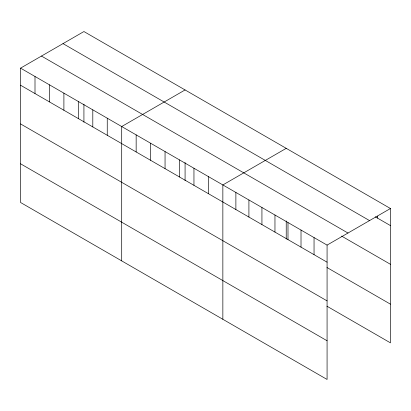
<?xml version="1.0" encoding="UTF-8"?>
<svg xmlns="http://www.w3.org/2000/svg" width="411" height="411" viewBox="0 0 411 411"><rect width="100%" height="100%" fill="white"/><g stroke="black" fill="none" stroke-linecap="round" stroke-linejoin="round"><path stroke-width="0.62" d="M20.55 68.139L327.074 245.105L327.074 379.456L20.55 202.484L20.55 68.139L83.926 31.544L390.45 208.516L390.45 342.861L326.94 306.2M185.078 89.947L121.702 126.537L121.702 260.882M286.231 148.345L222.854 184.935L222.854 319.285M327.074 245.105L390.45 208.516M375.253 216.818L390.45 225.593M63.011 43.623L369.535 220.589M41.465 56.06L347.989 233.032M341.598 236.089L390.45 264.294M20.55 85.216L327.074 262.187M326.94 267.499L390.45 304.166M20.55 123.916L327.074 300.883M20.55 163.784L327.074 340.755M377.421 216.176L377.421 218.071M314.045 237.584L314.045 254.666M301.016 230.062L301.016 247.145M287.993 222.541L287.993 239.623M286.231 220.943L286.231 239.012M274.964 215.02L274.964 232.102M261.935 207.498L261.935 224.581M248.912 199.977L248.912 217.059M235.883 192.456L235.883 209.538M208.403 176.591L208.403 193.673M193.956 168.253L193.956 185.33M185.078 162.545L185.078 180.609M179.504 159.91L179.504 176.987M165.052 151.567L165.052 168.644M150.606 143.223L150.606 160.3M136.154 134.88L136.154 151.957M107.25 118.193L107.25 135.27M92.804 109.85L92.804 126.932M83.926 104.142L83.926 122.211M78.352 101.507L78.352 118.589M63.9 93.163L63.9 110.246M49.448 84.82L49.448 101.902M35.002 76.477L35.002 93.559"/></g></svg>
